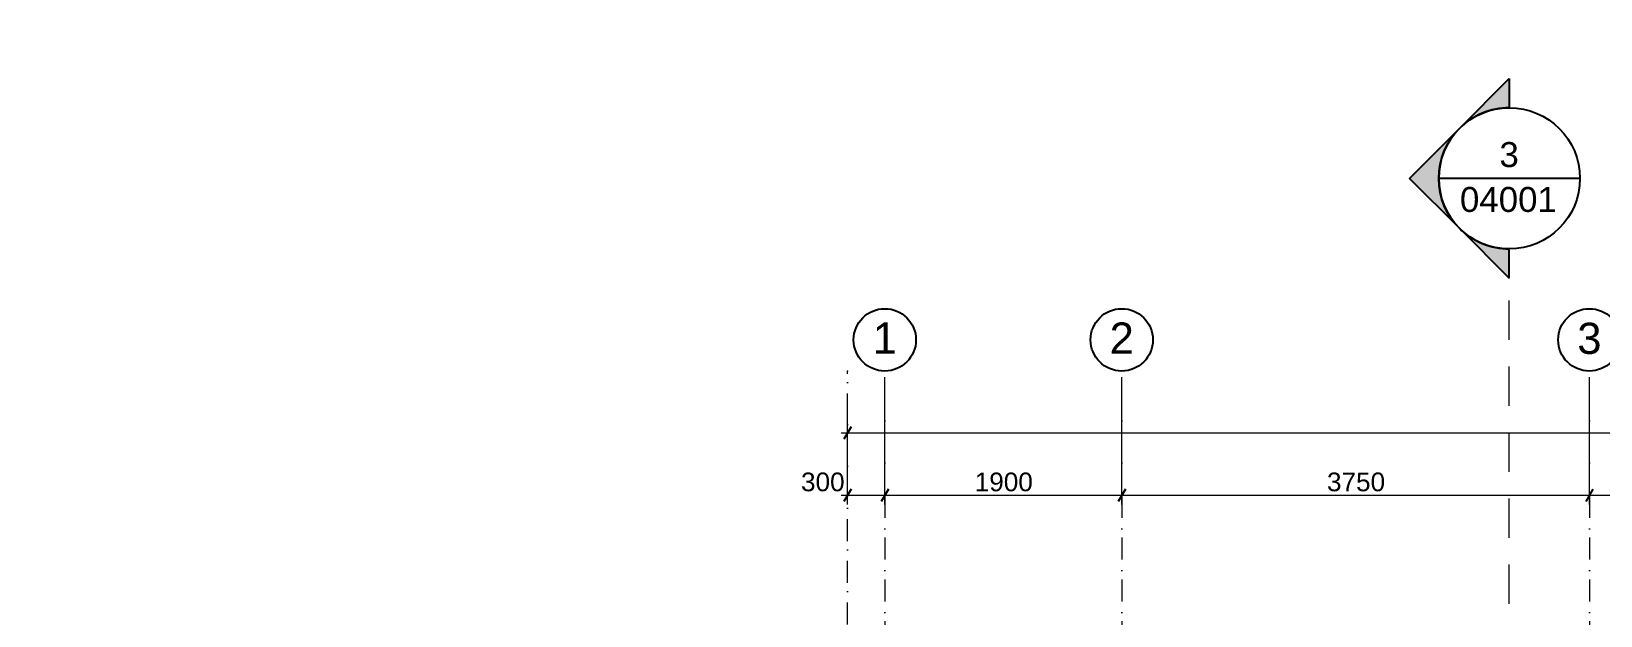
# Model space of a CAD drawing. Header units: millimetres. Extents: x -14278 to 101222, y -22378 to 34603.
# Drawn here: x -6844 to 5740, y 15809 to 20494 of the extents above; entities that cross this region are included whole.
import ezdxf
from ezdxf.enums import TextEntityAlignment as Align

# ---------------------------------------------------------------- set-up
doc = ezdxf.new("R2010")
doc.units = ezdxf.units.MM
doc.header["$MEASUREMENT"] = 0
doc.linetypes.add('Dot & Dashed', pattern=[335.138881, 176.388884, -88.194442, 0, -70.555556])
doc.linetypes.add('Long Dashed', pattern=[529.166651, 317.499995, -211.666656])
for name, color, linetype in [('A-Zz_60_50_80-P_MarkerSection', 7, 'Continuous'), ('NewA-Ee_30_60-M_Pavements', 7, 'Continuous'), ('NewA-SL-M_SpacesExternal', 7, 'Continuous'), ('NewA-Zz_20_20-D_DimensionGrid', 7, 'Continuous'), ('NewA-Zz_35_40_80-M_GridStructural', 7, 'Continuous'), ('NewA-Zz_50_10_70-P_BoundarySiteRed', 7, 'Continuous')]:
    doc.layers.add(name, color=color, linetype=linetype)
doc.styles.add('GENERATED_STYLE_1', font='')
doc.styles.get('GENERATED_STYLE_1').set_extended_font_data('Arial')
doc.dimstyles.new('GENERATED_STYLE__2', dxfattribs={"dimtxt": 150, "dimasz": 76, "dimexe": 0.18, "dimexo": 300, "dimgap": 0.09, "dimtad": 1, "dimtih": 1, "dimtoh": 1, "dimdec": 0, "dimzin": 0, "dimdsep": 46, "dimtxsty": 'GENERATED_STYLE_1', "dimblk": 'ARROWHEAD_2', "dimblk1": 'ARROWHEAD_2', "dimblk2": 'ARROWHEAD_2', "dimcen": 0.09, "dimclrd": 6, "dimclre": 6, "dimclrt": 7, "dimazin": 0, "dimtfac": 1, "dimtdec": 4, "dimtmove": 0, "dimatfit": 3, "dimfxl": 0, "dimtolj": 1, "dimtzin": 0, "dimarcsym": 0})

# ---------------------------------------------------------------- blocks, each defined once
blk = doc.blocks.new('BUILDING SITE_Site_28_1', base_point=(-3334, -767))
at = {"layer": 'NewA-SL-M_SpacesExternal', "color": 253, "linetype": 'Continuous', "lineweight": 13}
blk.add_arc((14340, 6112), 28491, 121.331, 152.6898, dxfattribs=at)
at = {"layer": 'NewA-SL-M_SpacesExternal', "color": 5, "lineweight": 70, "style": 'GENERATED_STYLE_1'}
for tag, height, p in [('ROOM_NAME', 200, (-3334, -459)), ('ROOM_NUMBER', 150, (-3334, -762)), ('adj_text', 150, (-3334, -998))]:
    blk.add_attdef(tag, text='', height=height, dxfattribs=at).set_placement(p, align=Align.TOP_CENTER)
blk = doc.blocks.new('Mesh_1_1', base_point=(14340, 34603))
at = {"layer": 'NewA-Ee_30_60-M_Pavements', "color": 254, "linetype": 'Continuous', "lineweight": 13, "flags": 128}
blk.add_lwpolyline([(14340, 34603, -0.414214), (42831, 6112, -0.414214), (14340, -22378, -0.414214), (-14151, 6112, -0.414214)], format="xyb", close=True, dxfattribs=at)
blk = doc.blocks.new('Standard grid marker')
at = {"layer": 'NewA-Zz_35_40_80-M_GridStructural', "color": 6, "linetype": 'Dot & Dashed', "lineweight": 13}
for q in [(18131, 0), (0, 0)]:
    blk.add_line((1000, 0), q, dxfattribs=at)
at = {"layer": 'NewA-Zz_35_40_80-M_GridStructural', "linetype": 'Continuous'}
blk.add_circle((-250, 0), 250, dxfattribs=at)
at = {"layer": 'NewA-Zz_35_40_80-M_GridStructural', "color": 6, "linetype": 'Dot & Dashed', "lineweight": 13}
blk.add_point((1000, 0), dxfattribs=at)
blk.add_point((1000, 0), dxfattribs=at)
at = {"layer": 'NewA-Zz_35_40_80-M_GridStructural', "style": 'GENERATED_STYLE_1'}
blk.add_attdef('AC_MarkerText_1', text='', height=250, rotation=90, dxfattribs=at).set_placement((-250, 14), align=Align.MIDDLE_CENTER)
blk = doc.blocks.new('Standard grid marker_3')
at = {"layer": 'NewA-Zz_35_40_80-M_GridStructural', "color": 6, "linetype": 'Dot & Dashed', "lineweight": 13}
blk.add_line((0, 0), (19131, 0), dxfattribs=at)
blk.add_point((19131, 0), dxfattribs=at)
blk = doc.blocks.new('*D379')
at = {"layer": 'NewA-Zz_20_20-D_DimensionGrid', "color": 6, "linetype": 'Continuous', "lineweight": 13}
for p, q in [((-300, 17199), (-300, 17470)), ((35150, 17199), (35150, 17470)), ((-349, 17274), (-300, 17274)), ((-300, 17274), (35150, 17274)), ((35150, 17274), (35199, 17274))]:
    blk.add_line(p, q, dxfattribs=at)
at = {"layer": 'NewA-Zz_20_20-D_DimensionGrid', "linetype": 'Continuous'}
for p, q in [((-271, 17324), (-329, 17224)), ((35121, 17224), (35179, 17324))]:
    blk.add_line(p, q, dxfattribs=at)
at = {"layer": 'NewA-Zz_20_20-D_DimensionGrid', "insert": (17139, 17304), "char_height": 150, "attachment_point": 7, "style": 'GENERATED_STYLE_1'}
blk.add_mtext('\\A1;{\\fArial|b0|i0|c0|p34;35450}', dxfattribs=at)
blk = doc.blocks.new('ARROWHEAD_2')
at = {"color": 0, "linetype": 'Continuous', "lineweight": 0}
for p, q in [((0, 0), (-1, 0)), ((-0.38, -0.66), (0.38, 0.66))]:
    blk.add_line(p, q, dxfattribs=at)
blk = doc.blocks.new('*D380')
at = {"layer": 'NewA-Zz_20_20-D_DimensionGrid', "color": 6, "linetype": 'Continuous', "lineweight": 13}
for p, q in [((0, 16699), (0, 17720)), ((-300, 16699), (-300, 17470)), ((-349, 16774), (-300, 16774)), ((-300, 16774), (0, 16774)), ((0, 16774), (1900, 16774))]:
    blk.add_line(p, q, dxfattribs=at)
at = {"layer": 'NewA-Zz_20_20-D_DimensionGrid', "linetype": 'Continuous'}
for p, q in [((-271, 16824), (-329, 16724)), ((29, 16824), (-29, 16724))]:
    blk.add_line(p, q, dxfattribs=at)
at = {"layer": 'NewA-Zz_20_20-D_DimensionGrid', "insert": (-672, 16804), "char_height": 150, "attachment_point": 7, "style": 'GENERATED_STYLE_1'}
blk.add_mtext('\\A1;{\\fArial|b0|i0|c0|p34;300}', dxfattribs=at)
blk = doc.blocks.new('*D381')
at = {"layer": 'NewA-Zz_20_20-D_DimensionGrid', "color": 6, "linetype": 'Continuous', "lineweight": 13}
for p, q in [((1900, 16699), (1900, 17720)), ((0, 16774), (1900, 16774)), ((1900, 16774), (5650, 16774))]:
    blk.add_line(p, q, dxfattribs=at)
at = {"layer": 'NewA-Zz_20_20-D_DimensionGrid', "linetype": 'Continuous'}
for p, q in [((29, 16824), (-29, 16724)), ((1929, 16824), (1871, 16724))]:
    blk.add_line(p, q, dxfattribs=at)
at = {"layer": 'NewA-Zz_20_20-D_DimensionGrid', "insert": (721, 16804), "char_height": 150, "attachment_point": 7, "style": 'GENERATED_STYLE_1'}
blk.add_mtext('\\A1;{\\fArial|b0|i0|c0|p34;1900}', dxfattribs=at)
blk = doc.blocks.new('*D382')
at = {"layer": 'NewA-Zz_20_20-D_DimensionGrid', "linetype": 'Continuous'}
for p, q in [((1929, 16824), (1871, 16724)), ((5679, 16824), (5621, 16724))]:
    blk.add_line(p, q, dxfattribs=at)
at = {"layer": 'NewA-Zz_20_20-D_DimensionGrid', "color": 6, "linetype": 'Continuous', "lineweight": 13}
blk.add_line((1900, 16774), (5650, 16774), dxfattribs=at)
at = {"layer": 'NewA-Zz_20_20-D_DimensionGrid', "insert": (3546, 16804), "char_height": 150, "attachment_point": 7, "style": 'GENERATED_STYLE_1'}
blk.add_mtext('\\A1;{\\fArial|b0|i0|c0|p34;3750}', dxfattribs=at)
blk = doc.blocks.new('*D383')
at = {"layer": 'NewA-Zz_20_20-D_DimensionGrid', "color": 6, "linetype": 'Continuous', "lineweight": 13}
for p, q in [((5650, 16699), (5650, 17720)), ((8350, 16699), (8350, 17720)), ((1900, 16774), (5650, 16774)), ((5650, 16774), (8350, 16774))]:
    blk.add_line(p, q, dxfattribs=at)
at = {"layer": 'NewA-Zz_20_20-D_DimensionGrid', "linetype": 'Continuous'}
for p, q in [((5679, 16824), (5621, 16724)), ((8379, 16824), (8321, 16724))]:
    blk.add_line(p, q, dxfattribs=at)
at = {"layer": 'NewA-Zz_20_20-D_DimensionGrid', "insert": (6771, 16804), "char_height": 150, "attachment_point": 7, "style": 'GENERATED_STYLE_1'}
blk.add_mtext('\\A1;{\\fArial|b0|i0|c0|p34;2700}', dxfattribs=at)
blk = doc.blocks.new('Cutting Plane_9_1', base_point=(5008, -2269))
at = {"layer": 'A-Zz_60_50_80-P_MarkerSection', "linetype": 'Continuous'}
for points in [[(5008, 20115), (5008, 19881, 0.198912), (4608, 19715)], [(4608, 19715, 0.414214), (4608, 18915), (4208, 19315)], [(5008, 18515), (5008, 18750, -0.198912), (4608, 18915)]]:
    blk.add_hatch(color=256, dxfattribs=at).paths.add_polyline_path(points)
for p, q in [((4608, 19715), (5008, 20115)), ((5008, 20115), (5008, 19881)), ((4208, 19315), (4608, 19715)), ((4608, 18915), (4208, 19315)), ((5574, 19315), (4442, 19315)), ((4608, 18915), (5008, 18515)), ((5008, 18515), (5008, 18750))]:
    blk.add_line(p, q, dxfattribs=at)
at = {"layer": 'A-Zz_60_50_80-P_MarkerSection', "color": 6, "linetype": 'Long Dashed', "lineweight": 13}
blk.add_line((5008, 14315), (5008, 18515), dxfattribs=at)
at = {"layer": 'A-Zz_60_50_80-P_MarkerSection', "linetype": 'Continuous'}
blk.add_circle((5008, 19315), 566, dxfattribs=at)
for start, end in [(90, 135), (135, 225), (225, 270)]:
    blk.add_arc((5008, 19315), 566, start, end, dxfattribs=at)
at = {"layer": 'A-Zz_60_50_80-P_MarkerSection', "char_height": 200, "attachment_point": 9, "style": 'GENERATED_STYLE_1'}
for s, insert in [('\\A1;{\\fArial|b0|i0|c0|p34;3}', (5084, 19403)), ('\\A1;{\\fArial|b0|i0|c0|p34;04001}', (5389, 19043))]:
    blk.add_mtext(s, dxfattribs=dict(at, insert=insert))

msp = doc.modelspace()

# ---------------------------------------------------------------- linework, layer by layer
at = {"layer": 'NewA-Zz_50_10_70-P_BoundarySiteRed', "color": 1, "linetype": 'Continuous', "lineweight": 140}
msp.add_circle((14339.9, 6112.3), 28490.7, dxfattribs=at)

# ---------------------------------------------------------------- block references
at = {"layer": 'A-Zz_60_50_80-P_MarkerSection', "color": 6, "lineweight": 13}
msp.add_blockref('Cutting Plane_9_1', (5008, -2269), dxfattribs=at)
at = {"layer": 'NewA-Ee_30_60-M_Pavements', "color": 254, "lineweight": 13}
msp.add_blockref('Mesh_1_1', (14339.9, 34603), dxfattribs=at)
at = {"layer": 'NewA-SL-M_SpacesExternal', "linetype": 'Continuous'}
msp.add_blockref('BUILDING SITE_Site_28_1', (-3334.4, -767), dxfattribs=at)
at = {"layer": 'NewA-Zz_35_40_80-M_GridStructural', "color": 1, "linetype": 'Continuous', "lineweight": 18}
ref = msp.add_blockref('Standard grid marker', (0, 17770.2), dxfattribs=dict(at, zscale=1000, rotation=270))
ref.add_attrib('AC_MarkerText_1', '1', dxfattribs={"color": 7, "height": 250, "rotation": 360, "style": 'GENERATED_STYLE_1'}).set_placement((0, 18034.5), align=Align.MIDDLE_CENTER)
ref = msp.add_blockref('Standard grid marker', (1900, 17770.2), dxfattribs=dict(at, zscale=1000, rotation=270))
ref.add_attrib('AC_MarkerText_1', '2', dxfattribs={"color": 7, "height": 250, "rotation": 360, "style": 'GENERATED_STYLE_1'}).set_placement((1900, 18034.5), align=Align.MIDDLE_CENTER)
ref = msp.add_blockref('Standard grid marker', (5650, 17770.2), dxfattribs=dict(at, zscale=1000, rotation=270))
ref.add_attrib('AC_MarkerText_1', '3', dxfattribs={"color": 7, "height": 250, "rotation": 360, "style": 'GENERATED_STYLE_1'}).set_placement((5650, 18032.3), align=Align.MIDDLE_CENTER)
at = {"layer": 'NewA-Zz_35_40_80-M_GridStructural', "color": 1, "linetype": 'Continuous', "lineweight": 18, "zscale": 1000, "rotation": 90}
msp.add_blockref('Standard grid marker_3', (-300, -1360.6), dxfattribs=at)

# ---------------------------------------------------------------- dimensions: what is measured, and where the dimension line sits
at = {"layer": 'NewA-Zz_20_20-D_DimensionGrid', "color": 6, "linetype": 'Continuous', "lineweight": 13}
for base, p1, p2, picture, middle in [((0, 16773.8), (-300, 17770.2), (0, 18020.2), '*D380', (-495.5, 16878.8)), ((1900, 16773.8), (0, 18020.2), (1900, 18020.2), '*D381', (956.7, 16878.8)), ((5650, 16773.8), (1900, 18020.2), (5650, 18020.2), '*D382', (3781.7, 16878.8)), ((8350, 16773.8), (5650, 18020.2), (8350, 18020.2), '*D383', (7006.7, 16878.8)), ((35150, 17273.9), (-300, 17770.2), (35150, 17770.2), '*D379', (17433.3, 17378.9))]:
    dim = msp.add_linear_dim(base=base, p1=p1, p2=p2, dimstyle='GENERATED_STYLE__2', dxfattribs=at)
    dim.commit()
    dim.dimension.update_dxf_attribs({"geometry": picture, "text_midpoint": middle, "dimtype": 160})

doc.saveas('drawing.dxf')
